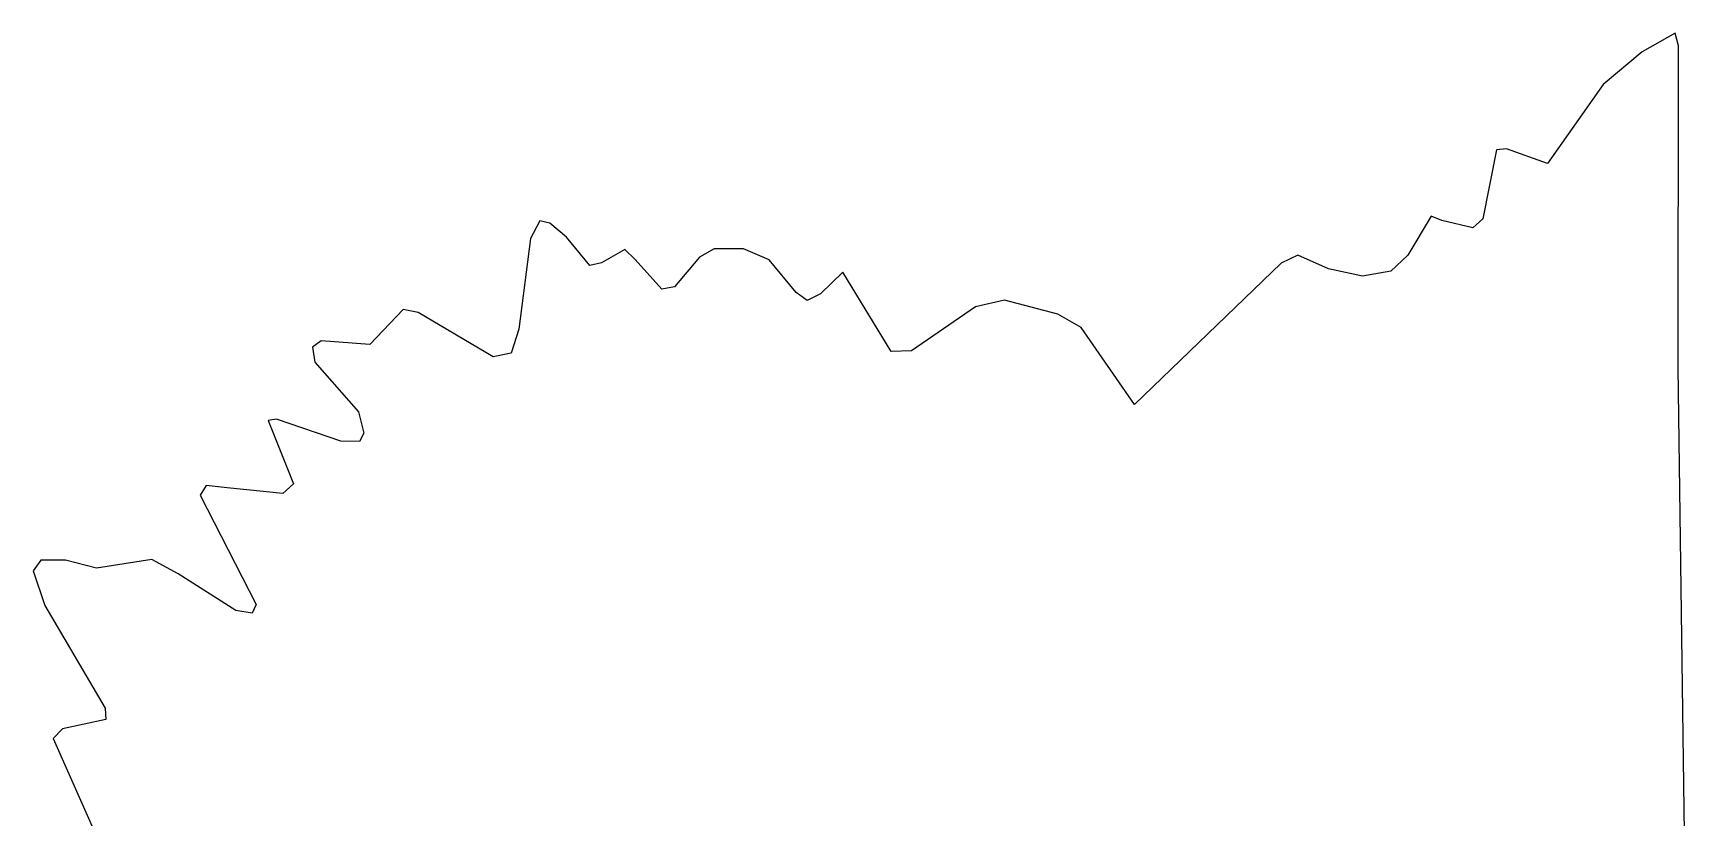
# Model space of a CAD drawing. Extents: x 1206804 to 1210977, y 6152742 to 6157901.
# Drawn here: x 1210684.1 to 1210935.8, y 6155768 to 6155887.5 of the extents above; entities that cross this region are included whole.
import ezdxf

# ---------------------------------------------------------------- set-up
doc = ezdxf.new("R2010")
doc.units = 0
doc.linetypes.add('CONTINU', pattern=[0])
doc.layers.add('1SECTION', color=7, linetype='CONTINU')

msp = doc.modelspace()

# ---------------------------------------------------------------- linework, layer by layer
at = {"layer": '1SECTION'}
msp.add_lwpolyline([(1210935.81, 6155761.89), (1210934.77, 6155836.58), (1210934.81, 6155885.59), (1210934.31, 6155887.55), (1210929.27, 6155884.69), (1210923.36, 6155879.7), (1210914.85, 6155867.67), (1210908.61, 6155869.91), (1210907.1, 6155869.78), (1210905.01, 6155859.24), (1210903.47, 6155857.89), (1210898.76, 6155858.99), (1210897.11, 6155859.68), (1210893.56, 6155853.69), (1210890.97, 6155851.26), (1210886.65, 6155850.51), (1210881.49, 6155851.64), (1210876.83, 6155853.73), (1210874.27, 6155852.52), (1210851.94, 6155830.95), (1210843.81, 6155842.71), (1210840.25, 6155844.72), (1210832.11, 6155846.86), (1210827.7, 6155845.86), (1210817.93, 6155839.15), (1210814.83, 6155839.03), (1210807.46, 6155851.14), (1210804.07, 6155847.84), (1210802.06, 6155846.83), (1210800.37, 6155848.04), (1210796.26, 6155853), (1210792.36, 6155854.68), (1210787.86, 6155854.66), (1210785.62, 6155853.42), (1210781.81, 6155848.87), (1210779.89, 6155848.56), (1210775.81, 6155853.07), (1210774.25, 6155854.59), (1210770.68, 6155852.55), (1210768.91, 6155852.16), (1210765.39, 6155856.44), (1210762.85, 6155858.61), (1210761.31, 6155858.92), (1210759.9, 6155856.25), (1210758.12, 6155842.43), (1210756.94, 6155838.79), (1210754.21, 6155838.25), (1210742.74, 6155844.97), (1210740.47, 6155845.45), (1210735.39, 6155840.12), (1210727.99, 6155840.66), (1210726.65, 6155839.72), (1210727.01, 6155837.43), (1210733.67, 6155829.83), (1210734.49, 6155826.6), (1210733.84, 6155825.34), (1210730.99, 6155825.39), (1210721.17, 6155828.72), (1210719.91, 6155828.54), (1210723.75, 6155818.89), (1210722.16, 6155817.4), (1210713.65, 6155818.28), (1210710.46, 6155818.61), (1210709.54, 6155817.18), (1210718.07, 6155800.51), (1210717.44, 6155799.17), (1210714.99, 6155799.57), (1210706.18, 6155805.16), (1210702.16, 6155807.36), (1210693.72, 6155806.02), (1210689.03, 6155807.26), (1210685.28, 6155807.23), (1210684.07, 6155805.61), (1210685.88, 6155800.37), (1210695.06, 6155784.7), (1210695.14, 6155782.98), (1210688.58, 6155781.58), (1210687.14, 6155780.1), (1210693.88, 6155764.85)], dxfattribs=at)

doc.saveas('drawing.dxf')
